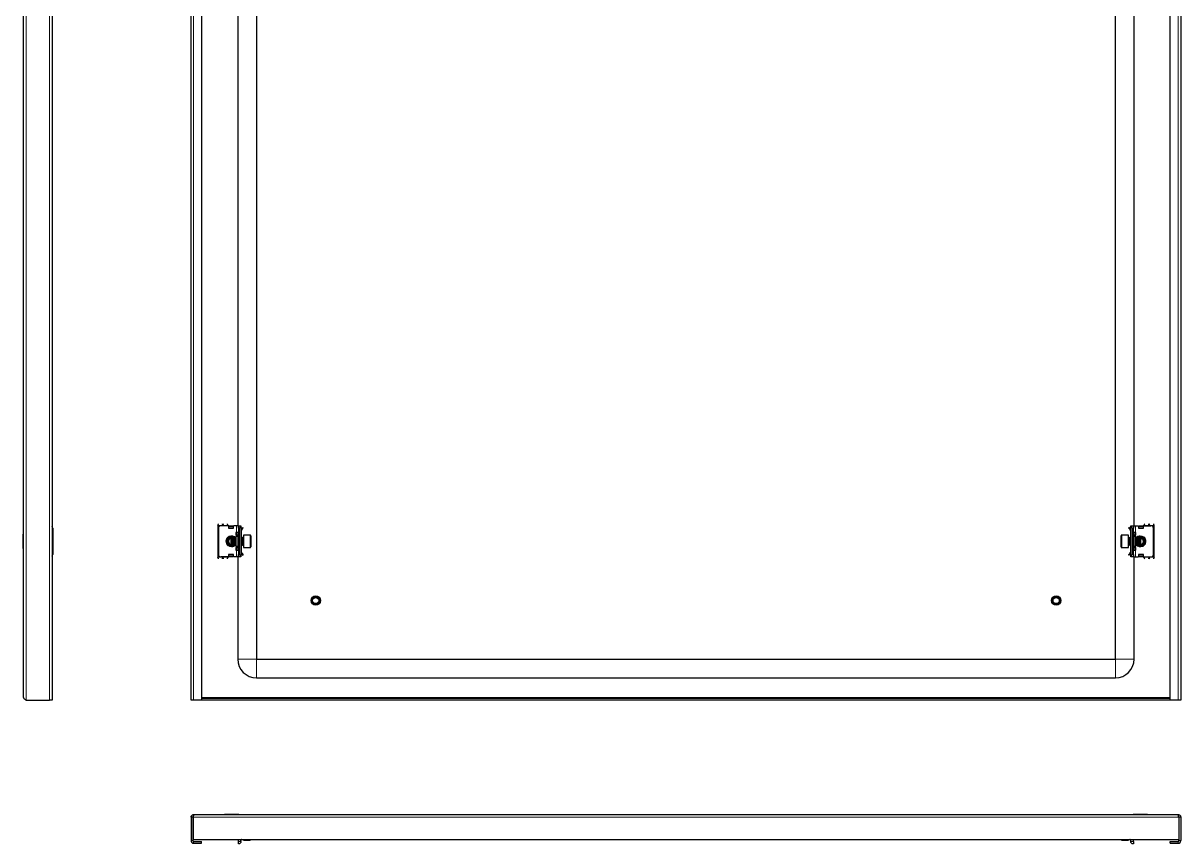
# Model space of a CAD drawing. Header units: millimetres. Extents: x -405 to 1696, y -337 to 996.
# Drawn here: x 767 to 1696, y -321 to 337 of the extents above; entities that cross this region are included whole.
import ezdxf

# ---------------------------------------------------------------- set-up
doc = ezdxf.new("R2010")
doc.units = ezdxf.units.MM

msp = doc.modelspace()

# ---------------------------------------------------------------- linework, layer by layer
at = {"color": 7, "linetype": 'Continuous', "lineweight": 25}
for p, q in [((767.65, -203.67), (767.65, 747.13)), ((790.65, 749.23), (790.65, -205.77)), ((902.03, -205.77), (902.03, 749.23)), ((910.53, 749.23), (910.53, -205.77)), ((1687.53, -205.77), (1687.53, 749.23)), ((1696.03, 749.23), (1696.03, -205.77)), ((954.53, 716.23), (954.53, -172.77)), ((1643.53, -172.77), (1643.53, 716.23)), ((939.53, 609.23), (939.53, -65.77)), ((1658.53, -65.77), (1658.53, 609.23)), ((767.65, -72.49), (767.35, -72.49)), ((767.35, -80.42), (767.35, -72.49)), ((791.15, -67.77), (791.15, -88.77)), ((923.53, -65.52), (923.53, -91.02)), ((924.03, -67.77), (924.03, -88.77)), ((932.03, -65.77), (926.03, -65.77)), ((931.53, -65.52), (931.53, -65.77)), ((932.03, -65.77), (932.03, -67.77)), ((932.23, -65.89), (932.03, -65.89)), ((932.03, -67.77), (936.03, -67.77)), ((932.23, -67.77), (932.23, -65.89)), ((932.28, -66.15), (932.78, -65.8)), ((932.78, -66.15), (932.28, -66.5)), ((932.28, -66.5), (932.28, -66.15)), ((932.28, -67.42), (932.28, -66.5)), ((932.28, -67.77), (932.28, -67.42)), ((932.78, -65.8), (932.78, -66.15)), ((932.78, -65.8), (935.28, -65.8)), ((932.78, -66.15), (935.28, -66.15)), ((935.28, -66.15), (935.28, -65.8)), ((935.28, -65.8), (935.78, -66.15)), ((935.78, -66.5), (935.28, -66.15)), ((935.78, -66.15), (935.78, -66.5)), ((935.78, -66.5), (935.78, -67.42)), ((935.78, -67.42), (935.78, -67.77)), ((936.03, -67.77), (936.03, -65.77)), ((938.53, -65.77), (936.03, -65.77)), ((938.03, -71.27), (938.03, -73.27)), ((938.53, -71.27), (938.03, -71.27)), ((938.03, -73.02), (939.03, -73.02)), ((938.03, -73.27), (939.71, -74.24)), ((939.53, -74.27), (938.03, -74.27)), ((938.03, -74.27), (938.03, -82.27)), ((940.03, -65.77), (938.53, -65.77)), ((940.03, -71.27), (938.53, -71.27)), ((939.03, -73.02), (939.53, -73.02)), ((939.53, -73.02), (939.53, -74.14)), ((940.03, -65.77), (942.03, -65.77)), ((940.03, -67.77), (940.03, -65.77)), ((940.03, -67.77), (940.03, -88.77)), ((941.03, -88.77), (941.03, -67.77)), ((942.03, -65.77), (942.03, -66.04)), ((942.03, -66.04), (942.03, -90.5)), ((942.03, -66.86), (942.24, -67.06)), ((942.53, -69.52), (942.03, -69.52)), ((942.53, -73.02), (942.03, -73.02)), ((942.53, -67.77), (942.53, -68.23)), ((942.53, -73.02), (942.53, -69.52)), ((942.53, -75.27), (942.53, -73.02)), ((942.62, -68.11), (943.59, -67.13)), ((942.97, -68.46), (942.62, -68.11)), ((942.97, -68.46), (943.94, -67.49)), ((943.59, -67.13), (943.94, -67.49)), ((949.43, -73.27), (944.03, -73.27)), ((944.03, -73.27), (944.03, -82.89)), ((950.03, -73.87), (950.03, -82.34)), ((1648.03, -74.2), (1648.03, -73.87)), ((1648.03, -82.67), (1648.03, -74.2)), ((1654.03, -73.27), (1648.63, -73.27)), ((1654.03, -73.65), (1654.03, -73.27)), ((1654.03, -83.27), (1654.03, -73.65)), ((1654.47, -67.13), (1654.12, -67.49)), ((1655.09, -68.46), (1654.12, -67.49)), ((1655.44, -68.11), (1654.47, -67.13)), ((1655.09, -68.46), (1655.44, -68.11)), ((1655.53, -67.77), (1655.53, -68.16)), ((1655.53, -69.52), (1656.03, -69.52)), ((1655.53, -69.52), (1655.53, -73.02)), ((1656.03, -73.02), (1655.53, -73.02)), ((1655.53, -73.02), (1655.53, -75.27)), ((1655.82, -67.06), (1656.03, -66.86)), ((1656.03, -65.77), (1658.03, -65.77)), ((1656.03, -66.04), (1656.03, -65.77)), ((1656.03, -90.5), (1656.03, -66.04)), ((1657.03, -67.77), (1657.03, -88.77)), ((1658.03, -65.77), (1658.03, -67.77)), ((1658.03, -65.77), (1659.53, -65.77)), ((1658.03, -88.77), (1658.03, -67.77)), ((1659.53, -71.27), (1658.03, -71.27)), ((1658.35, -74.24), (1660.03, -73.27)), ((1658.53, -74.14), (1658.53, -73.02)), ((1658.53, -73.02), (1659.03, -73.02)), ((1660.03, -74.27), (1658.53, -74.27)), ((1659.03, -73.02), (1660.03, -73.02)), ((1659.53, -65.77), (1662.03, -65.77)), ((1660.03, -71.27), (1659.53, -71.27)), ((1660.03, -73.27), (1660.03, -71.27)), ((1660.03, -82.27), (1660.03, -74.27)), ((1662.03, -65.77), (1662.03, -67.77)), ((1662.03, -67.77), (1666.03, -67.77)), ((1662.28, -66.15), (1662.78, -65.8)), ((1662.78, -66.15), (1662.28, -66.5)), ((1662.28, -66.5), (1662.28, -66.15)), ((1662.28, -67.42), (1662.28, -66.5)), ((1662.28, -67.77), (1662.28, -67.42)), ((1662.78, -65.8), (1662.78, -66.15)), ((1662.78, -65.8), (1665.28, -65.8)), ((1662.78, -66.15), (1665.28, -66.15)), ((1665.28, -66.15), (1665.28, -65.8)), ((1665.28, -65.8), (1665.78, -66.15)), ((1665.78, -66.5), (1665.28, -66.15)), ((1665.78, -66.15), (1665.78, -66.5)), ((1665.78, -66.5), (1665.78, -67.42)), ((1665.78, -67.42), (1665.78, -67.77)), ((1665.83, -65.89), (1665.83, -67.77)), ((1666.03, -65.89), (1665.83, -65.89)), ((1666.03, -67.77), (1666.03, -65.77)), ((1666.03, -65.77), (1672.03, -65.77)), ((1666.53, -65.77), (1666.53, -65.52)), ((1674.03, -88.77), (1674.03, -67.77)), ((1674.53, -91.02), (1674.53, -65.52)), ((767.35, -84.06), (767.35, -80.42)), ((934.34, -75.52), (933.51, -75.71)), ((934.58, -75.27), (934.03, -75.83)), ((934.03, -75.83), (934.03, -80.53)), ((934.03, -80.53), (934.03, -80.72)), ((934.03, -80.72), (934.58, -81.27)), ((934.64, -75.27), (934.58, -75.27)), ((934.58, -75.27), (934.58, -81.04)), ((934.58, -81.04), (934.58, -81.27)), ((934.58, -81.27), (934.64, -81.27)), ((935.03, -75.83), (934.64, -75.27)), ((934.64, -75.27), (934.64, -77.13)), ((934.64, -77.13), (934.64, -81.27)), ((934.64, -81.27), (935.03, -80.72)), ((935.19, -75.59), (934.82, -75.53)), ((935.42, -75.27), (935.03, -75.83)), ((935.03, -75.83), (935.03, -77.34)), ((935.03, -77.34), (935.03, -80.72)), ((935.03, -80.72), (935.42, -81.27)), ((935.64, -75.27), (935.42, -75.27)), ((935.42, -75.27), (935.42, -77.13)), ((935.42, -77.13), (935.42, -81.27)), ((935.42, -81.27), (935.64, -81.27)), ((936.03, -75.83), (935.64, -75.27)), ((935.64, -75.27), (935.64, -77.13)), ((935.64, -77.13), (935.64, -81.27)), ((935.64, -81.27), (936.03, -80.72)), ((935.86, -75.58), (936.11, -75.72)), ((936.11, -80.82), (935.86, -80.96)), ((936.42, -75.27), (936.03, -75.83)), ((936.03, -75.83), (936.03, -77.34)), ((936.03, -77.34), (936.03, -80.72)), ((936.03, -80.72), (936.42, -81.27)), ((936.64, -75.27), (936.42, -75.27)), ((936.42, -75.27), (936.42, -77.13)), ((936.42, -77.13), (936.42, -81.27)), ((936.42, -81.27), (936.64, -81.27)), ((937.03, -75.83), (936.64, -75.27)), ((936.64, -75.27), (936.64, -77.13)), ((936.64, -77.13), (936.64, -81.27)), ((936.64, -81.27), (937.03, -80.72)), ((937.42, -75.27), (937.03, -75.83)), ((937.03, -75.83), (937.03, -77.34)), ((937.03, -77.34), (937.03, -80.72)), ((937.03, -80.72), (937.42, -81.27)), ((937.64, -75.27), (937.42, -75.27)), ((937.42, -75.27), (937.42, -77.13)), ((937.42, -77.13), (937.42, -81.27)), ((937.42, -81.27), (937.64, -81.27)), ((938.03, -75.83), (937.64, -75.27)), ((937.64, -75.27), (937.64, -77.13)), ((937.64, -77.13), (937.64, -81.27)), ((937.64, -81.27), (938.03, -80.72)), ((938.03, -82.27), (939.53, -82.27)), ((939.71, -82.3), (938.03, -83.27)), ((938.03, -83.27), (938.03, -85.27)), ((939.03, -83.52), (938.03, -83.52)), ((939.53, -83.52), (939.03, -83.52)), ((939.53, -82.4), (939.53, -83.52)), ((942.42, -75.27), (942.03, -75.83)), ((942.03, -80.72), (942.42, -81.27)), ((942.03, -83.52), (942.53, -83.52)), ((942.64, -75.27), (942.42, -75.27)), ((942.42, -75.27), (942.42, -77.13)), ((942.42, -77.13), (942.42, -81.27)), ((942.42, -81.27), (942.64, -81.27)), ((942.53, -83.52), (942.53, -81.27)), ((942.53, -87.02), (942.53, -83.52)), ((943.03, -75.83), (942.64, -75.27)), ((942.64, -75.27), (942.64, -77.13)), ((942.64, -77.13), (942.64, -81.27)), ((942.64, -81.27), (943.03, -80.72)), ((943.42, -75.27), (943.03, -75.83)), ((943.03, -75.83), (943.03, -77.34)), ((943.03, -77.34), (943.03, -80.72)), ((943.03, -80.72), (943.42, -81.27)), ((943.78, -75.27), (943.42, -75.27)), ((943.42, -75.27), (943.42, -77.13)), ((943.42, -77.13), (943.42, -81.27)), ((943.42, -81.27), (943.78, -81.27)), ((944.03, -82.89), (944.03, -83.27)), ((944.03, -83.27), (949.43, -83.27)), ((950.03, -82.34), (950.03, -82.67)), ((1648.63, -83.27), (1654.03, -83.27)), ((1654.64, -75.27), (1654.28, -75.27)), ((1654.28, -81.27), (1654.64, -81.27)), ((1655.03, -75.83), (1654.64, -75.27)), ((1654.64, -79.42), (1654.64, -75.27)), ((1654.64, -81.27), (1654.64, -79.42)), ((1654.64, -81.27), (1655.03, -80.72)), ((1655.42, -75.27), (1655.03, -75.83)), ((1655.03, -79.2), (1655.03, -75.83)), ((1655.03, -80.72), (1655.03, -79.2)), ((1655.03, -80.72), (1655.42, -81.27)), ((1655.64, -75.27), (1655.42, -75.27)), ((1655.42, -79.42), (1655.42, -75.27)), ((1655.42, -81.27), (1655.42, -79.42)), ((1655.42, -81.27), (1655.64, -81.27)), ((1655.53, -81.27), (1655.53, -83.52)), ((1655.53, -83.52), (1655.53, -87.02)), ((1655.53, -83.52), (1656.03, -83.52)), ((1656.03, -75.83), (1655.64, -75.27)), ((1655.64, -79.42), (1655.64, -75.27)), ((1655.64, -81.27), (1655.64, -79.42)), ((1655.64, -81.27), (1656.03, -80.72)), ((1660.03, -83.27), (1658.35, -82.3)), ((1658.53, -82.27), (1660.03, -82.27)), ((1658.53, -83.52), (1658.53, -82.4)), ((1659.03, -83.52), (1658.53, -83.52)), ((1660.03, -83.52), (1659.03, -83.52)), ((1660.42, -75.27), (1660.03, -75.83)), ((1660.03, -80.72), (1660.42, -81.27)), ((1660.03, -85.27), (1660.03, -83.27)), ((1660.64, -75.27), (1660.42, -75.27)), ((1660.42, -79.42), (1660.42, -75.27)), ((1660.42, -81.27), (1660.42, -79.42)), ((1660.42, -81.27), (1660.64, -81.27)), ((1661.03, -75.83), (1660.64, -75.27)), ((1660.64, -79.42), (1660.64, -75.27)), ((1660.64, -81.27), (1660.64, -79.42)), ((1660.64, -81.27), (1661.03, -80.72)), ((1661.42, -75.27), (1661.03, -75.83)), ((1661.03, -79.2), (1661.03, -75.83)), ((1661.03, -80.72), (1661.03, -79.2)), ((1661.03, -80.72), (1661.42, -81.27)), ((1661.64, -75.27), (1661.42, -75.27)), ((1661.42, -79.42), (1661.42, -75.27)), ((1661.42, -81.27), (1661.42, -79.42)), ((1661.42, -81.27), (1661.64, -81.27)), ((1662.03, -75.83), (1661.64, -75.27)), ((1661.64, -79.42), (1661.64, -75.27)), ((1661.64, -81.27), (1661.64, -79.42)), ((1661.64, -81.27), (1662.03, -80.72)), ((1661.95, -75.72), (1662.2, -75.58)), ((1662.2, -80.96), (1661.95, -80.82)), ((1662.42, -75.27), (1662.03, -75.83)), ((1662.03, -79.2), (1662.03, -75.83)), ((1662.03, -80.72), (1662.03, -79.2)), ((1662.03, -80.72), (1662.42, -81.27)), ((1662.64, -75.27), (1662.42, -75.27)), ((1662.42, -79.42), (1662.42, -75.27)), ((1662.42, -81.27), (1662.42, -79.42)), ((1662.42, -81.27), (1662.64, -81.27)), ((1663.03, -75.83), (1662.64, -75.27)), ((1662.64, -79.42), (1662.64, -75.27)), ((1662.64, -81.27), (1662.64, -79.42)), ((1662.64, -81.27), (1663.03, -80.72)), ((1662.87, -80.95), (1663.24, -81.01)), ((1663.42, -75.27), (1663.03, -75.83)), ((1663.03, -79.2), (1663.03, -75.83)), ((1663.03, -80.72), (1663.03, -79.2)), ((1663.03, -80.72), (1663.42, -81.27)), ((1663.48, -75.27), (1663.42, -75.27)), ((1663.42, -79.42), (1663.42, -75.27)), ((1663.42, -81.27), (1663.42, -79.42)), ((1663.42, -81.27), (1663.48, -81.27)), ((1664.03, -75.83), (1663.48, -75.27)), ((1663.48, -75.5), (1663.48, -75.27)), ((1663.48, -81.27), (1663.48, -75.5)), ((1663.48, -81.27), (1664.03, -80.72)), ((1663.72, -81.02), (1664.55, -80.83)), ((1664.03, -76.01), (1664.03, -75.83)), ((1664.03, -80.72), (1664.03, -76.01)), ((767.35, -84.06), (767.65, -84.06)), ((932.03, -90.77), (926.03, -90.77)), ((931.53, -90.77), (931.53, -91.02)), ((936.03, -88.77), (932.03, -88.77)), ((932.03, -88.77), (932.03, -90.77)), ((932.03, -90.65), (932.23, -90.65)), ((932.23, -90.65), (932.23, -88.77)), ((932.28, -89.12), (932.28, -88.77)), ((932.28, -90.04), (932.28, -89.12)), ((932.28, -90.04), (932.78, -90.39)), ((932.28, -90.39), (932.28, -90.04)), ((932.78, -90.75), (932.28, -90.39)), ((935.28, -90.39), (932.78, -90.39)), ((932.78, -90.39), (932.78, -90.75)), ((935.28, -90.75), (932.78, -90.75)), ((935.28, -90.39), (935.78, -90.04)), ((935.28, -90.75), (935.28, -90.39)), ((935.78, -90.39), (935.28, -90.75)), ((935.78, -88.77), (935.78, -89.12)), ((935.78, -89.12), (935.78, -90.04)), ((935.78, -90.04), (935.78, -90.39)), ((936.03, -90.77), (936.03, -88.77)), ((938.53, -90.77), (936.03, -90.77)), ((938.03, -85.27), (938.53, -85.27)), ((938.53, -85.27), (940.03, -85.27)), ((940.03, -90.77), (938.53, -90.77)), ((939.53, -90.77), (939.53, -172.77)), ((940.03, -90.77), (940.03, -88.77)), ((942.03, -90.77), (940.03, -90.77)), ((942.53, -87.02), (942.03, -87.02)), ((942.24, -89.48), (942.03, -89.68)), ((942.03, -90.5), (942.03, -90.77)), ((942.53, -88.77), (942.53, -88.38)), ((942.97, -88.08), (942.62, -88.43)), ((942.62, -88.43), (943.59, -89.41)), ((942.97, -88.08), (943.94, -89.06)), ((943.59, -89.41), (943.94, -89.06)), ((1655.09, -88.08), (1654.12, -89.06)), ((1654.47, -89.41), (1654.12, -89.06)), ((1655.44, -88.43), (1654.47, -89.41)), ((1655.09, -88.08), (1655.44, -88.43)), ((1655.53, -87.02), (1656.03, -87.02)), ((1655.53, -88.77), (1655.53, -88.31)), ((1656.03, -89.68), (1655.82, -89.48)), ((1656.03, -90.77), (1656.03, -90.5)), ((1658.03, -90.77), (1656.03, -90.77)), ((1658.03, -85.27), (1659.53, -85.27)), ((1658.03, -88.77), (1658.03, -90.77)), ((1658.03, -90.77), (1659.53, -90.77)), ((1658.53, -172.77), (1658.53, -90.77)), ((1659.53, -85.27), (1660.03, -85.27)), ((1659.53, -90.77), (1662.03, -90.77)), ((1666.03, -88.77), (1662.03, -88.77)), ((1662.03, -88.77), (1662.03, -90.77)), ((1662.28, -89.12), (1662.28, -88.77)), ((1662.28, -90.04), (1662.28, -89.12)), ((1662.28, -90.39), (1662.28, -90.04)), ((1662.28, -90.04), (1662.78, -90.39)), ((1662.78, -90.75), (1662.28, -90.39)), ((1662.78, -90.39), (1662.78, -90.75)), ((1665.28, -90.39), (1662.78, -90.39)), ((1665.28, -90.75), (1662.78, -90.75)), ((1665.28, -90.39), (1665.78, -90.04)), ((1665.28, -90.75), (1665.28, -90.39)), ((1665.78, -90.39), (1665.28, -90.75)), ((1665.78, -88.77), (1665.78, -89.12)), ((1665.78, -89.12), (1665.78, -90.04)), ((1665.78, -90.04), (1665.78, -90.39)), ((1665.83, -88.77), (1665.83, -90.65)), ((1665.83, -90.65), (1666.03, -90.65)), ((1666.03, -90.77), (1666.03, -88.77)), ((1666.03, -90.77), (1672.03, -90.77)), ((1666.53, -91.02), (1666.53, -90.77)), ((954.53, -172.77), (1643.53, -172.77)), ((954.53, -187.77), (1643.53, -187.77)), ((1687.53, -204.27), (910.53, -204.27)), ((769.75, -205.77), (788.55, -205.77)), ((790.65, -205.77), (788.55, -205.77)), ((904.13, -205.77), (902.03, -205.77)), ((910.53, -205.77), (904.13, -205.77)), ((1687.53, -205.77), (910.53, -205.77)), ((1693.93, -205.77), (1687.53, -205.77)), ((1696.03, -205.77), (1693.93, -205.77)), ((903.53, -299.58), (902.03, -299.58)), ((902.03, -299.58), (902.03, -318.38)), ((903.53, -299.58), (903.53, -318.38)), ((903.73, -299.58), (903.73, -317.48)), ((904.13, -297.48), (1693.93, -297.48)), ((928.74, -297.18), (928.74, -297.48)), ((928.74, -297.18), (940.31, -297.18)), ((940.31, -297.48), (940.31, -297.18)), ((1657.74, -297.18), (1657.74, -297.48)), ((1657.74, -297.18), (1658.16, -297.18)), ((1658.16, -297.18), (1669.31, -297.18)), ((1669.31, -297.48), (1669.31, -297.18)), ((1694.27, -299.1), (1694.33, -299.58)), ((1694.33, -299.58), (1694.33, -317.48)), ((1696.03, -299.58), (1694.53, -299.58)), ((1694.53, -299.58), (1694.53, -318.38)), ((1696.03, -299.58), (1696.03, -318.38)), ((903.73, -317.48), (1694.33, -317.48)), ((904.13, -318.98), (910.53, -318.98)), ((904.13, -320.48), (910.53, -320.48)), ((910.53, -320.48), (910.53, -318.98)), ((940.03, -318.98), (940.03, -317.48)), ((940.03, -320.98), (940.03, -318.98)), ((941.03, -320.98), (940.03, -320.98)), ((941.03, -320.98), (942.03, -319.98)), ((942.03, -318.98), (942.03, -317.48)), ((942.53, -317.98), (942.03, -317.98)), ((942.03, -318.98), (942.03, -319.98)), ((944.03, -317.48), (944.03, -317.98)), ((944.03, -317.98), (949.43, -317.98)), ((1648.63, -317.98), (1654.03, -317.98)), ((1654.03, -317.98), (1654.03, -317.48)), ((1655.53, -317.98), (1656.03, -317.98)), ((1656.03, -318.98), (1656.03, -317.48)), ((1656.03, -319.98), (1656.03, -318.98)), ((1656.03, -319.98), (1657.03, -320.98)), ((1658.03, -320.98), (1657.03, -320.98)), ((1658.03, -318.98), (1658.03, -317.48)), ((1658.03, -318.98), (1658.03, -320.98)), ((1687.53, -318.98), (1693.93, -318.98)), ((1687.53, -320.48), (1687.53, -318.98)), ((1687.53, -320.48), (1693.93, -320.48))]:
    msp.add_line(p, q, dxfattribs=at)
at = {"color": 8, "linetype": 'Continuous', "lineweight": 18}
for p, q in [((769.75, -205.77), (769.75, 749.23)), ((788.55, -205.77), (788.55, 749.23)), ((904.13, 749.23), (904.13, -205.77)), ((1693.93, 749.23), (1693.93, -205.77)), ((923.53, -65.52), (927.53, -65.52)), ((927.53, -65.52), (931.53, -65.52)), ((935.78, -67.42), (932.28, -67.42)), ((938.53, -65.77), (938.53, -71.27)), ((939.03, -71.27), (939.03, -73.02)), ((939.53, -82.27), (939.53, -74.27)), ((941.03, -67.77), (940.03, -67.77)), ((942.03, -67.27), (942.24, -67.06)), ((942.03, -67.77), (942.53, -67.77)), ((949.43, -82.89), (949.43, -73.27)), ((1648.63, -73.27), (1648.63, -73.65)), ((1648.63, -73.65), (1648.63, -83.27)), ((1656.03, -67.77), (1655.53, -67.77)), ((1656.03, -67.27), (1655.82, -67.06)), ((1658.03, -67.77), (1657.03, -67.77)), ((1658.53, -74.27), (1658.53, -82.27)), ((1659.03, -73.02), (1659.03, -71.27)), ((1659.53, -71.27), (1659.53, -65.77)), ((1665.78, -67.42), (1662.28, -67.42)), ((1666.53, -65.52), (1670.53, -65.52)), ((1674.53, -65.52), (1670.53, -65.52)), ((939.03, -83.52), (939.03, -85.27)), ((943.78, -81.27), (943.78, -75.27)), ((949.43, -83.27), (949.43, -82.89)), ((1654.28, -75.27), (1654.28, -81.27)), ((1659.03, -85.27), (1659.03, -83.52)), ((923.53, -91.02), (927.53, -91.02)), ((931.53, -91.02), (927.53, -91.02)), ((932.28, -89.12), (935.78, -89.12)), ((938.53, -85.27), (938.53, -90.77)), ((940.03, -88.77), (941.03, -88.77)), ((942.03, -88.77), (942.53, -88.77)), ((942.03, -89.27), (942.24, -89.48)), ((1656.03, -88.77), (1655.53, -88.77)), ((1656.03, -89.27), (1655.82, -89.48)), ((1657.03, -88.77), (1658.03, -88.77)), ((1659.53, -90.77), (1659.53, -85.27)), ((1662.28, -89.12), (1665.78, -89.12)), ((1670.53, -91.02), (1666.53, -91.02)), ((1674.53, -91.02), (1670.53, -91.02)), ((954.53, -172.77), (939.53, -172.77)), ((954.53, -172.77), (954.53, -187.77)), ((1643.53, -172.77), (1658.53, -172.77)), ((1643.53, -172.77), (1643.53, -187.77)), ((1687.53, -203.67), (910.53, -203.67)), ((903.73, -299.58), (1694.33, -299.58)), ((903.53, -318.38), (902.03, -318.38)), ((904.13, -318.98), (904.13, -320.48)), ((940.03, -318.98), (942.03, -318.98)), ((949.43, -317.98), (949.43, -317.48)), ((1648.63, -317.48), (1648.63, -317.98)), ((1656.03, -318.98), (1658.03, -318.98)), ((1693.93, -318.98), (1693.93, -320.48)), ((1694.53, -318.38), (1696.03, -318.38))]:
    msp.add_line(p, q, dxfattribs=at)
at = {"color": 7, "linetype": 'Continuous', "lineweight": 25, "flags": 128}
for points in [[(934.82, -81.01), (935.06, -80.98), (935.19, -80.95)], [(1663.24, -75.53), (1663, -75.56), (1662.87, -75.59)]]:
    msp.add_lwpolyline(points, dxfattribs=at)
at = {"color": 7, "linetype": 'Continuous', "lineweight": 25}
for centre, radius in [((1002.03, -125.77), 3.75), ((1002.03, -125.77), 3), ((1002.03, -125.77), 2.5), ((1596.03, -125.77), 3.75), ((1596.03, -125.77), 3), ((1596.03, -125.77), 2.5)]:
    msp.add_circle(centre, radius, dxfattribs=at)
for centre, radius, start, end in [((789.15, -67.77), 2, 0, 41.40962), ((926.03, -67.77), 2, 90, 180), ((934.53, -78.27), 4, 45.71765, 270), ((939.53, -73.77), 0.5, 270, 0), ((943.03, -67.77), 2, 120, 180), ((941.53, -67.77), 1, 0, 45), ((949.43, -73.87), 0.6, 0, 90), ((1648.63, -73.87), 0.6, 90, 180), ((1656.53, -67.77), 1, 135, 180), ((1655.03, -67.77), 2, 0, 60), ((1658.53, -73.77), 0.5, 180, 270), ((1663.53, -78.27), 4, 90, 134.28235), ((1663.53, -78.27), 4, 225.71765, 90), ((1672.03, -67.77), 2, 0, 90), ((934.53, -78.27), 3, 74.33161, 285.66839), ((934.53, -78.27), 2.76, 111.7574, 265.98739), ((934.53, -78.27), 2.45, 101.79772, 201.7574), ((934.53, -78.27), 2.45, 201.7574, 258.20228), ((934.53, -78.27), 4, 270, 314.28235), ((939.53, -82.77), 0.5, 0, 90), ((943.78, -75.02), 0.25, 270, 0), ((943.78, -81.52), 0.25, 360, 90), ((949.43, -82.67), 0.6, 270, 0), ((1648.63, -82.67), 0.6, 180, 270), ((1654.28, -75.02), 0.25, 180, 270), ((1654.28, -81.52), 0.25, 90, 180), ((1658.53, -82.77), 0.5, 90, 180), ((1663.53, -78.27), 3, 254.33161, 105.66839), ((1663.53, -78.27), 2.76, 291.7574, 85.98739), ((1663.53, -78.27), 2.45, 21.7574, 78.20228), ((1663.53, -78.27), 2.45, 281.79772, 21.7574), ((789.15, -88.77), 2, 318.59038, 0), ((926.03, -88.77), 2, 180, 270), ((943.03, -88.77), 2, 180, 240), ((941.53, -88.77), 1, 315, 0), ((1656.53, -88.77), 1, 180, 225), ((1655.03, -88.77), 2, 300, 0), ((1672.03, -88.77), 2, 270, 0), ((954.53, -172.77), 15, 180, 270), ((1643.53, -172.77), 15, 270, 0), ((904.13, -318.38), 2.1, 180, 270), ((904.13, -318.38), 0.6, 180, 270), ((949.43, -317.38), 0.6, 270, 350.40593), ((1648.63, -317.38), 0.6, 189.59407, 270), ((1693.93, -318.38), 0.6, 270, 0), ((1693.93, -318.38), 2.1, 270, 0)]:
    msp.add_arc(centre, radius, start, end, dxfattribs=at)
at = {"color": 8, "linetype": 'Continuous', "lineweight": 18}
for centre, start, end in [((934.53, -78.27), 38.94244, 270), ((1663.53, -78.27), 218.94244, 90), ((1663.53, -78.27), 90, 141.05756), ((934.53, -78.27), 270, 321.05756)]:
    msp.add_arc(centre, 4.5, start, end, dxfattribs=at)
at = {"color": 7, "linetype": 'Continuous', "lineweight": 25}
for points, knots in [([(923.53, -65.52), (923.63, -65.28), (923.82, -64.79), (924.01, -64.39), (924.1, -64.2)], [0, 0, 0, 0, 0.502065, 1, 1, 1, 1]), ([(926.96, -64.21), (927.04, -64.37), (927.21, -64.71), (927.4, -65.2), (927.51, -65.48), (927.53, -65.52)], [0, 0, 0, 0, 0.415483, 0.917152, 1, 1, 1, 1]), ([(927.53, -65.52), (927.63, -65.28), (927.82, -64.79), (928.01, -64.39), (928.1, -64.2)], [0, 0, 0, 0, 0.502065, 1, 1, 1, 1]), ([(930.96, -64.21), (931.04, -64.37), (931.21, -64.71), (931.4, -65.2), (931.51, -65.48), (931.53, -65.52)], [0, 0, 0, 0, 0.415483, 0.917152, 1, 1, 1, 1]), ([(1666.53, -65.52), (1666.58, -65.4), (1666.67, -65.16), (1666.82, -64.81), (1666.96, -64.48), (1667.05, -64.29), (1667.1, -64.2)], [0, 0, 0, 0, 0.2474545, 0.5020799, 0.7495343, 1, 1, 1, 1]), ([(1669.96, -64.21), (1670.04, -64.37), (1670.21, -64.71), (1670.4, -65.2), (1670.51, -65.48), (1670.53, -65.52)], [0, 0, 0, 0, 0.415483, 0.917152, 1, 1, 1, 1]), ([(1670.53, -65.52), (1670.63, -65.28), (1670.82, -64.79), (1671.01, -64.39), (1671.1, -64.2)], [0, 0, 0, 0, 0.502065, 1, 1, 1, 1]), ([(1673.96, -64.21), (1674.04, -64.37), (1674.21, -64.71), (1674.4, -65.2), (1674.51, -65.48), (1674.53, -65.52)], [0, 0, 0, 0, 0.415483, 0.917152, 1, 1, 1, 1]), ([(942.62, -68.11), (942.46, -68.3), (942.16, -68.67), (942.04, -69.2), (942.03, -69.48), (942.03, -69.52)], [0, 0, 0, 0, 0.461863, 0.923726, 1, 1, 1, 1]), ([(942.97, -68.46), (942.85, -68.61), (942.67, -68.84), (942.55, -69.22), (942.54, -69.42), (942.53, -69.52)], [0, 0, 0, 0, 0.4850424, 0.7384039, 1, 1, 1, 1]), ([(1655.53, -69.52), (1655.51, -69.33), (1655.48, -69.04), (1655.29, -68.69), (1655.16, -68.54), (1655.09, -68.46)], [0, 0, 0, 0, 0.4850424, 0.7384039, 1, 1, 1, 1]), ([(1656.03, -69.52), (1656, -69.28), (1655.95, -68.8), (1655.67, -68.34), (1655.47, -68.14), (1655.44, -68.11)], [0, 0, 0, 0, 0.461863, 0.923726, 1, 1, 1, 1]), ([(924.1, -92.33), (924.02, -92.18), (923.85, -91.83), (923.66, -91.34), (923.55, -91.06), (923.53, -91.02)], [0, 0, 0, 0, 0.415483, 0.917152, 1, 1, 1, 1]), ([(927.53, -91.02), (927.43, -91.27), (927.24, -91.75), (927.05, -92.15), (926.96, -92.34)], [0, 0, 0, 0, 0.502065, 1, 1, 1, 1]), ([(928.1, -92.33), (928.02, -92.18), (927.85, -91.83), (927.66, -91.34), (927.55, -91.06), (927.53, -91.02)], [0, 0, 0, 0, 0.415483, 0.917152, 1, 1, 1, 1]), ([(931.53, -91.02), (931.48, -91.14), (931.39, -91.38), (931.24, -91.73), (931.1, -92.06), (931.01, -92.25), (930.96, -92.34)], [0, 0, 0, 0, 0.247454, 0.50208, 0.749534, 1, 1, 1, 1]), ([(942.03, -87.02), (942.06, -87.26), (942.11, -87.75), (942.39, -88.2), (942.59, -88.41), (942.62, -88.43)], [0, 0, 0, 0, 0.461863, 0.923726, 1, 1, 1, 1]), ([(942.53, -87.02), (942.55, -87.21), (942.58, -87.5), (942.77, -87.85), (942.9, -88), (942.97, -88.08)], [0, 0, 0, 0, 0.485042, 0.738404, 1, 1, 1, 1]), ([(1655.09, -88.08), (1655.21, -87.93), (1655.39, -87.7), (1655.51, -87.32), (1655.52, -87.12), (1655.53, -87.02)], [0, 0, 0, 0, 0.485042, 0.738404, 1, 1, 1, 1]), ([(1655.44, -88.43), (1655.6, -88.25), (1655.9, -87.87), (1656.02, -87.34), (1656.03, -87.06), (1656.03, -87.02)], [0, 0, 0, 0, 0.461863, 0.923726, 1, 1, 1, 1]), ([(1667.1, -92.33), (1667.02, -92.18), (1666.85, -91.83), (1666.66, -91.34), (1666.55, -91.06), (1666.53, -91.02)], [0, 0, 0, 0, 0.415483, 0.917152, 1, 1, 1, 1]), ([(1670.53, -91.02), (1670.43, -91.27), (1670.24, -91.75), (1670.05, -92.15), (1669.96, -92.34)], [0, 0, 0, 0, 0.502065, 1, 1, 1, 1]), ([(1671.1, -92.33), (1671.02, -92.18), (1670.85, -91.83), (1670.66, -91.34), (1670.55, -91.06), (1670.53, -91.02)], [0, 0, 0, 0, 0.415483, 0.917152, 1, 1, 1, 1]), ([(1674.53, -91.02), (1674.43, -91.27), (1674.24, -91.75), (1674.05, -92.15), (1673.96, -92.34)], [0, 0, 0, 0, 0.5020654, 1, 1, 1, 1]), ([(767.65, -203.67), (767.65, -203.85), (767.71, -204.02), (767.92, -204.37), (768.07, -204.54), (768.46, -204.9), (768.69, -205.07), (769.2, -205.42), (769.48, -205.59), (769.75, -205.77)], [0, 0, 0, 0, 0.25, 0.25, 0.5, 0.5, 0.75, 0.75, 1, 1, 1, 1]), ([(902.03, -299.58), (902.03, -299.3), (902.08, -299.03), (902.3, -298.52), (902.45, -298.29), (902.84, -297.9), (903.07, -297.74), (903.58, -297.53), (903.85, -297.48), (904.13, -297.48)], [0, 0, 0, 0, 0.25, 0.25, 0.5, 0.5, 0.75, 0.75, 1, 1, 1, 1]), ([(903.53, -299.58), (903.54, -299.5), (903.56, -299.34), (903.66, -299.15), (903.76, -299.12), (903.79, -299.11)], [0, 0, 0, 0, 0.432796, 0.865566, 1, 1, 1, 1]), ([(904.13, -297.48), (904.1, -297.48), (904.06, -297.53), (904, -297.74), (903.96, -297.9), (903.9, -298.29), (903.86, -298.52), (903.8, -299.03), (903.76, -299.3), (903.73, -299.58)], [0, 0, 0, 0, 0.25, 0.25, 0.5, 0.5, 0.75, 0.75, 1, 1, 1, 1]), ([(1693.93, -297.48), (1694.21, -297.48), (1694.48, -297.53), (1694.99, -297.74), (1695.22, -297.9), (1695.61, -298.29), (1695.76, -298.52), (1695.98, -299.03), (1696.03, -299.3), (1696.03, -299.58)], [0, 0, 0, 0, 0.25, 0.25, 0.5, 0.5, 0.75, 0.75, 1, 1, 1, 1]), ([(1694.33, -299.58), (1694.3, -299.3), (1694.26, -299.03), (1694.2, -298.52), (1694.16, -298.29), (1694.1, -297.9), (1694.06, -297.74), (1694, -297.53), (1693.96, -297.48), (1693.93, -297.48)], [0, 0, 0, 0, 0.25, 0.25, 0.5, 0.5, 0.75, 0.75, 1, 1, 1, 1]), ([(1694.27, -299.1), (1694.3, -299.12), (1694.47, -299.22), (1694.5, -299.42), (1694.53, -299.58)], [0, 0, 0, 0, 0.207713, 1, 1, 1, 1]), ([(942.44, -317.48), (942.36, -317.53), (942.12, -317.68), (942.04, -317.85), (942.03, -317.96), (942.03, -317.98)], [0, 0, 0, 0, 0.331346, 0.905226, 1, 1, 1, 1]), ([(942.84, -317.48), (942.77, -317.54), (942.64, -317.65), (942.55, -317.82), (942.54, -317.92), (942.53, -317.98)], [0, 0, 0, 0, 0.360365, 0.675069, 1, 1, 1, 1]), ([(1655.53, -317.98), (1655.51, -317.88), (1655.47, -317.72), (1655.33, -317.56), (1655.25, -317.49), (1655.24, -317.48)], [0, 0, 0, 0, 0.60297, 0.917931, 1, 1, 1, 1]), ([(1656.03, -317.98), (1656.01, -317.88), (1655.97, -317.72), (1655.73, -317.55), (1655.62, -317.48)], [0, 0, 0, 0, 0.57413, 1, 1, 1, 1])]:
    msp.add_open_spline(points, degree=3, knots=knots, dxfattribs=at)

doc.saveas('drawing.dxf')
